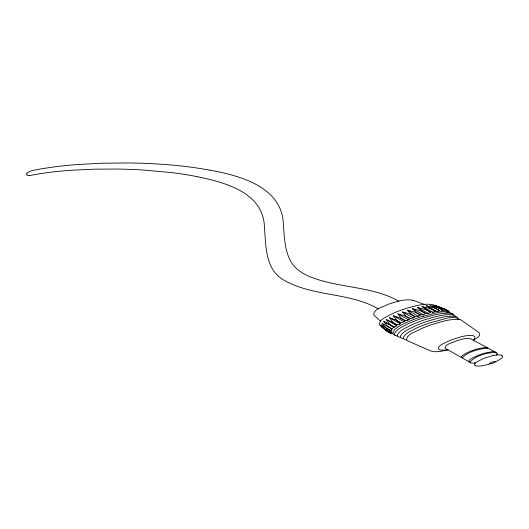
<?xml version="1.0" encoding="UTF-8"?>
<svg xmlns="http://www.w3.org/2000/svg" width="529" height="529" viewBox="0 0 529 529"><rect width="100%" height="100%" fill="white"/><g stroke="black" fill="none" stroke-linecap="round" stroke-linejoin="round"><path stroke-width="0.79" d="M395.976 326.148L396.948 325.533M446.522 311.217L447.997 311.184M399.276 324.178L400.427 323.556M391.896 333.171L392.141 332.873L391.52 332.926M448.228 311.806L447.977 312.103L448.585 312.057M27.296 172.996L27.032 173.248A8.034 2.414 -15.5 0 0 26.873 175.059L29.049 175.522M401.28 322.67A1.17 0.35 -15.5 0 0 401.842 322.518L404.513 321.533M390.971 332.285L391.374 331.947L390.858 331.947M473.29 340.147C480.557 332.675 462.035 336.06 459.483 337.323C453.584 339.003 447.752 341.112 442.403 344.148C440.498 345.014 435.592 348.525 440.055 349.775A8.894 2.678 -15.5 0 0 440.591 350L443.633 350.271L447.871 349.795M391.52 328.615L387.367 326.195L383.743 321.493L393.86 326.757M425.329 313.75L423.418 314.676L421.058 314.94M407.621 320.157L409.082 319.542M390.924 331.101L391.48 330.737L391.09 330.678M430.394 312.474L428.351 313.36L426.288 313.446M390.719 331.233L390.376 331.425M389.688 324.343L386.315 319.675L392.809 322.353L397.001 324.76M473.376 340.193C475.65 338.567 481.496 336.12 479.261 332.82L461.44 320.217A13.351 4.014 -15.5 0 0 460.488 319.761C451.111 318.286 441.735 321.751 432.815 324.277A44.833 13.483 -15.5 0 0 421.196 328.701C416.892 331.597 406.12 333.898 406.649 340.2A13.357 4.014 -15.5 0 0 407.442 340.716L431.075 351.117C436.623 352.645 442.462 350.991 447.957 349.841M410.987 318.524L414.366 317.413A3.862 1.164 -15.5 0 0 414.703 317.169M435.149 311.502L433.939 312.011M391.758 329.66L392.207 329.157M391.731 329.673L390.481 330.228M439.381 310.893L438.21 311.33M392.809 322.353L389.595 317.75L396.624 320.29L400.837 322.683M419.16 315.846L419.523 315.654A3.67 1.104 -15.5 0 0 419.933 315.403A1.323 0.397 -15.5 0 0 420.039 315.304M419.1 315.879L417.487 316.415M394.184 327.425L391.91 328.588M443.084 310.602L441.907 310.986M396.624 320.29L393.483 315.793L401.028 318.207L405.267 320.594M395.904 326.181L394.284 326.73M401.028 318.207L397.854 313.849L405.875 316.183L410.14 318.557M445.921 310.728L444.01 310.973M399.223 324.198L397.438 324.74M409.982 318.676L405.525 316.322M405.875 316.183L402.576 311.984L411.013 314.272L415.305 316.633M433.886 312.031L432.451 312.315M411.013 314.272L407.502 310.265L416.29 312.533L420.608 314.887M415.926 312.646L420.238 315M438.157 311.343L436.868 311.528M423.55 316.111C432.656 314.411 443.937 308.738 452.652 314.001A14.792 4.45 -15.5 0 1 453.346 314.927L457.063 317.122L457.704 318.035M407.601 320.164L406.265 320.501M416.29 312.533L412.481 308.731L421.54 311.026L425.878 313.366M494.39 362.438A5.376 1.62 -15.5 0 1 492.049 363.363A4.655 1.402 -15.5 0 1 491.474 363.529L486.964 364.732A15.93 4.787 -15.5 0 1 484.538 365.321L484.319 365.367A11.023 3.313 -15.5 0 1 475.102 365.592M441.874 310.999L440.756 311.078M491.474 363.529L489.094 363.635L491.944 362.001L495.481 361.433L494.503 362.378L497.921 360.573A15.963 4.801 -15.5 0 0 499.7 359.548L499.945 359.383A14.171 4.265 -15.5 0 0 500.573 358.946A12.035 3.617 -15.5 0 0 502.504 356.857M421.54 311.026L417.355 307.435L426.592 309.789L430.956 312.123M426.255 309.862L430.613 312.203M492.942 355.6L483.685 358.384L476.51 362.074A12.008 3.61 -15.5 0 0 474.606 364.177A10.256 3.081 -15.5 0 0 475.24 365.539M417.394 316.435L415.88 316.659M426.592 309.789L421.97 306.423L431.3 308.87L435.684 311.197M410.821 318.544L410.841 318.544A2.228 0.668 -15.5 0 1 410.564 318.577M392.518 333.66L392.544 333.654A4.417 1.329 -15.5 0 1 392.022 333.706L391.632 333.713M431.3 308.87L426.195 305.716L435.512 308.288L439.91 310.609M475.426 363L474.526 363.079M391.348 332.946L390.838 332.966A4.906 1.475 -15.5 0 1 390.64 332.966L390.415 332.966M446.767 313.042L437.04 314.305L424.39 317.592A46.188 13.886 -15.5 0 0 407.866 323.94C403.177 326.552 397.134 328.555 394.515 333.574A14.918 4.483 -15.5 0 0 397.596 336.087M443.289 310.384L438.878 308.063L443.514 310.378M390.481 331.941L390.177 331.914M495.494 352.367A5.879 1.766 -15.5 0 0 495.118 351.964L488.492 348.393A5.951 1.792 -15.5 0 0 487.89 348.234C478.996 348.677 469.051 351.362 462.452 357.472A6.619 1.99 -15.5 0 0 462.452 357.895A5.971 1.792 -15.5 0 0 462.815 358.292L469.078 361.856A5.872 1.766 -15.5 0 0 469.864 362.101A5.912 1.779 -15.5 0 0 470.221 362.504L470.678 362.762M209.973 170.146C240.411 175.793 282.836 186.975 283.412 225.202C284.774 241.918 285.065 262.391 301.193 272.131A207.738 62.468 -15.5 0 0 310.655 277.004C339.122 288.279 371.814 285.997 398.826 301.133M196.762 176.58C224.289 182.26 263.105 192.014 264.421 226.604C266.047 246.607 264.884 271.489 286.487 281.514A228.045 68.578 -15.5 0 0 292.491 284.404C320.025 296.2 352.195 293.721 378.347 308.903M453.333 314.92C444.393 313.684 435.466 316.805 426.943 319.099A45.739 13.754 -15.5 0 0 410.623 325.368C405.994 327.947 400.023 329.924 397.424 334.87A14.779 4.444 -15.5 0 0 400.479 337.37M455.555 316.481C446.727 315.264 437.919 318.352 429.508 320.614A45.282 13.615 -15.5 0 0 413.4 326.803C408.824 329.349 402.933 331.299 400.354 336.179A14.514 4.364 -15.5 0 0 403.349 338.639M441.894 309.65L442.396 309.796M438.878 308.063L429.885 305.339L435.512 308.288M412.97 300.247C404.592 298.713 396.142 301.656 388.246 304.307C384.107 306.78 372.634 308.936 373.818 315.125L380.523 321.11M440.822 307.554L433.139 304.81C424.642 302.985 415.754 305.901 407.687 307.977A39.913 12.002 -15.5 0 0 391.143 314.279C387.208 316.785 378.129 319.41 379.762 325.051L386.864 331.094M413.004 300.26L424.549 304.406M441.966 308.202L435.274 305.61L443.897 308.645L448.321 310.966M501.565 355.309L501.836 355.435A10.23 3.075 -15.5 0 1 502.51 356.738M395.785 335.584C387.559 332.946 399.527 325.342 403.515 323.966A44.033 13.238 -15.5 0 1 423.557 316.124M439.103 308.063L432.947 305.306L441.794 308.176L446.383 310.516M444.016 308.691L448.44 311.012M448.526 311.237L449.557 311.773M435.241 308.314L439.639 310.642M426.195 305.716L437.285 311.607M430.99 308.923L435.367 311.25M421.97 306.423L433.02 312.328M417.355 307.435L428.351 313.36M421.183 311.118L425.521 313.466M496.731 352.843C487.917 351.825 476.001 355.514 469.858 362.101M412.481 308.731L423.418 314.676M407.502 310.265L418.379 316.23M410.656 314.398L414.941 316.765M402.576 311.984L413.394 317.975M397.854 313.849L408.606 319.866M400.704 318.352L404.943 320.739M393.483 315.793L404.176 321.83M396.34 320.435L400.552 322.829M389.595 317.75L400.228 323.814M392.571 322.498L396.757 324.899M386.315 319.675L396.895 325.752M389.503 324.475L393.669 326.889M383.743 321.493L394.284 327.59M391.387 328.734L381.951 323.153L385.906 327.848L390.045 330.275M389.972 330.38L380.999 324.608L385.35 329.263L389.476 331.69M389.476 331.776L385.343 329.349L380.913 325.818L383.161 328M389.84 332.814L386.732 330.982L381.68 326.73L383.618 328.522M386.977 331.187L391.103 333.614M389.357 330.017L387.195 328.608M459.899 319.602C452.183 314.219 440.478 320.885 432.094 322.141A44.82 13.476 -15.5 0 0 416.191 328.251C411.674 330.757 405.862 332.681 403.303 337.495A14.257 4.285 -15.5 0 0 406.279 339.922M406.206 320.481A1.256 0.377 -15.5 0 1 405.703 320.594M409.644 319.093A4.106 1.237 -15.5 0 1 409.386 319.324M404.903 321.116A4.536 1.362 -15.5 0 1 404.731 321.328M469.064 361.856A6.196 1.865 -15.5 0 1 468.734 361.029L469.851 359.68L472.88 357.749A21.623 6.5 -15.5 0 1 485.159 353.055L491.904 351.712A6.738 2.03 -15.5 0 1 495.17 351.944M462.452 357.895A5.918 1.779 -15.5 0 1 461.685 357.65L445.087 348.208C445.101 343.903 453.095 342.713 456.474 340.874C460.944 339.631 465.738 337.575 470.42 338.593L487.507 347.844A5.925 1.779 -15.5 0 1 487.883 348.234M461.672 357.657A6.242 1.878 -15.5 0 1 461.334 356.83L462.432 355.481L465.434 353.57A21.272 6.394 -15.5 0 1 477.608 348.909L484.306 347.586A6.771 2.037 -15.5 0 1 487.559 347.824M474.579 363.033A9.119 2.744 -15.5 0 1 470.585 362.808M496.81 352.817A8.2 2.466 -15.5 0 1 497.121 353.848M497.121 353.941A11.307 3.399 -15.5 0 1 496.381 355.038M446.74 313.069A15.665 4.708 -15.5 0 1 452.731 313.975M196.768 176.574A471.855 141.891 -15.5 0 0 171.568 172.599L143.445 170.034A448.44 134.849 -15.5 0 0 117.59 169.042L93.931 169.174L70.767 170.285A214.933 64.631 -15.5 0 0 65.444 170.702L56.696 171.522A144.324 43.398 -15.5 0 0 49.819 172.315L41.493 173.486A69.854 21.008 -15.5 0 0 31.885 175.198A6.011 1.805 -15.5 0 1 29.049 175.522M27.382 172.99A6.315 1.898 -15.5 0 1 33.353 170.338A84.171 25.313 -15.5 0 1 44.925 168.262L54.421 166.88A160.803 48.357 -15.5 0 1 62.078 165.961L71.68 165.002A230.194 69.22 -15.5 0 1 77.426 164.532L102.077 163.21L128.58 162.952A485.662 146.044 -15.5 0 1 209.861 170.206M492.929 355.64A11.367 3.419 -15.5 0 1 501.446 355.171"/></g></svg>
